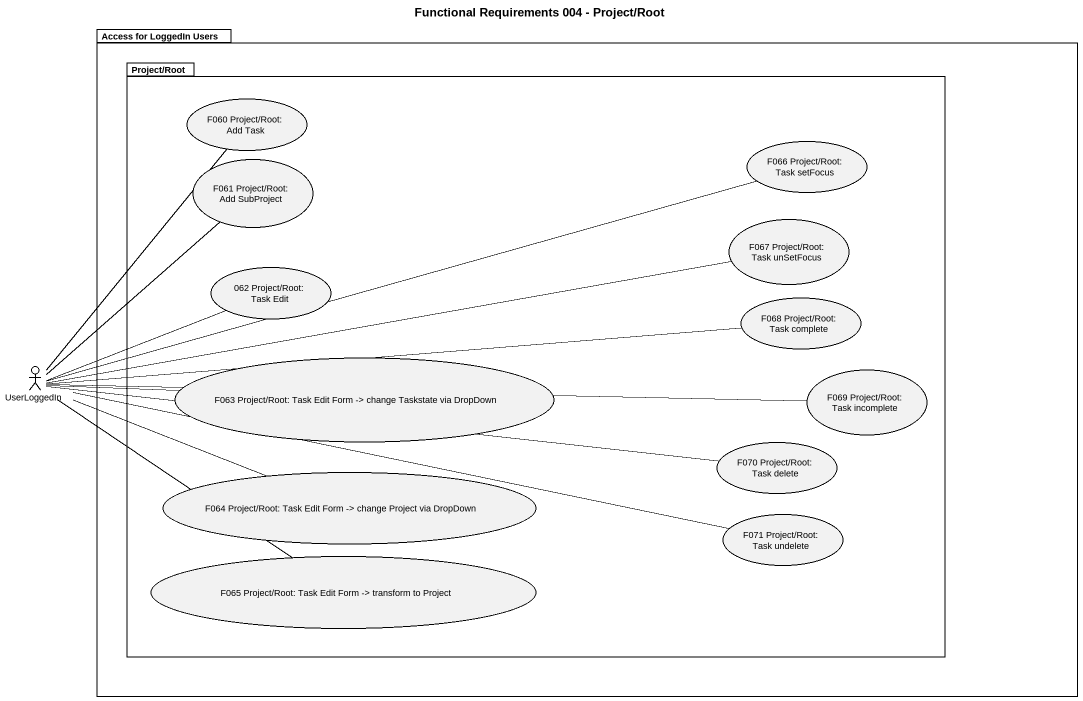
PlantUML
@startuml
title Functional Requirements 004 - Project/Root
package "Access for LoggedIn Users" as Access_for_LoggedIn_Users {
  package "Project/Root" as Project_Root {
    usecase "F060 Project/Root: Add Task" as F060_Project_Root_Add_Task
    usecase "F061 Project/Root: Add SubProject" as F061_Project_Root_Add
    usecase "F066 Project/Root: Task setFocus" as F066_Project_Root_Task
    usecase "F067 Project/Root: Task unSetFocus" as F067_Project_Root_Task
    usecase "062 Project/Root: Task Edit" as u062_Project_Root_Task_Edit
    usecase "F068 Project/Root: Task complete" as F068_Project_Root_Task
    usecase "F063 Project/Root: Task Edit Form -> change Taskstate via DropDown" as F063_Project_Root_Task_Edit
    usecase "F069 Project/Root: Task incomplete" as F069_Project_Root_Task
    usecase "F070 Project/Root: Task delete" as F070_Project_Root_Task
    usecase "F064 Project/Root: Task Edit Form -> change Project via DropDown" as F064_Project_Root_Task_Edit
    usecase "F071 Project/Root: Task undelete" as F071_Project_Root_Task
    usecase "F065 Project/Root: Task Edit Form -> transform to Project" as F065_Project_Root_Task_Edit
  }
}
actor UserLoggedIn
UserLoggedIn -up- F060_Project_Root_Add_Task
UserLoggedIn -up- F061_Project_Root_Add
UserLoggedIn -right- F066_Project_Root_Task
UserLoggedIn -right- F067_Project_Root_Task
UserLoggedIn -right- u062_Project_Root_Task_Edit
UserLoggedIn -right- F068_Project_Root_Task
UserLoggedIn -right- F063_Project_Root_Task_Edit
UserLoggedIn -right- F069_Project_Root_Task
UserLoggedIn -right- F070_Project_Root_Task
UserLoggedIn -right- F064_Project_Root_Task_Edit
UserLoggedIn -right- F071_Project_Root_Task
UserLoggedIn -- F065_Project_Root_Task_Edit
@enduml
